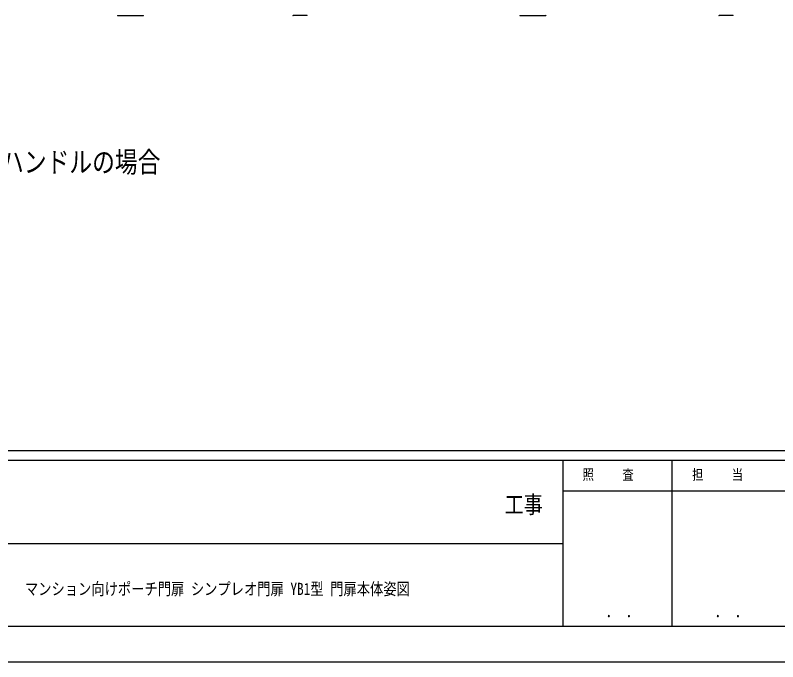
# Model space of a CAD drawing. Units: millimetres, scale not verified. Extents: x -8410 to 8410, y -5940 to 5940.
# Drawn here: x 280 to 3496, y -5940 to -3210 of the extents above; entities that cross this region are included whole.
import ezdxf
from ezdxf.enums import TextEntityAlignment as Align

# ---------------------------------------------------------------- set-up
doc = ezdxf.new("R2010")
doc.units = ezdxf.units.MM
doc.header["$LTSCALE"] = 30
for name, color, linetype in [('0-1_USER1', 3, 'Continuous'), ('0-3_YKK_A1', 4, 'Continuous'), ('0-5_YKK_ZWAK', 7, 'Continuous')]:
    doc.layers.add(name, color=color, linetype=linetype)
doc.styles.add('ＭＳ ゴシック', font='')
doc.styles.get('ＭＳ ゴシック').set_extended_font_data('MS Gothic')

msp = doc.modelspace()

# ---------------------------------------------------------------- linework, layer by layer
at = {"layer": '0-3_YKK_A1'}
for p, q in [((711.63, -3211.37), (820.37, -3211.37)), ((1510.37, -3211.37), (1451.63, -3211.37)), ((2408.98, -3211.37), (2517.72, -3211.37)), ((3307.72, -3211.37), (3248.98, -3211.37))]:
    msp.add_line(p, q, dxfattribs=at)
for centre, start, end in [((711.63, -3210.37), 183, 270), ((820.37, -3210.37), 270, 357), ((1451.63, -3210.37), 183, 270), ((1510.37, -3210.37), 270, 357), ((2408.98, -3210.37), 183, 270), ((2517.72, -3210.37), 270, 357), ((3248.98, -3210.37), 183, 270), ((3307.72, -3210.37), 270, 357)]:
    msp.add_arc(centre, 1, start, end, dxfattribs=at)
at = {"layer": '0-5_YKK_ZWAK'}
for p, q in [((7790.04, -5050), (-7809.96, -5050)), ((2590.04, -5090), (-9.96, -5090)), ((3050.04, -5090), (3050.04, -5790)), ((3970.04, -5220), (2590.04, -5220)), ((-9.96, -5440), (2590.04, -5440)), ((-9.96, -5790), (2590.04, -5790)), ((2590.04, -5790), (3970.04, -5790))]:
    msp.add_line(p, q, dxfattribs=at)
msp.add_lwpolyline([(-8410, -5940), (8410, -5940), (8410, 5940), (-8410, 5940)], close=True, dxfattribs=at)
msp.add_lwpolyline([(3970.04, -5090), (2590.04, -5090), (2590.04, -5790)], dxfattribs=at)

# ---------------------------------------------------------------- texts
at = {"layer": '0-1_USER1', "style": 'ＭＳ ゴシック', "width": 0.8}
for s, height, p in [('レバー・プッシュプルハンドルの場合', 87.98, (-740.05, -3900.7)), ('マンション向けポーチ門扉 シンプレオ門扉 YB1型 門扉本体姿図', 51.32, (320.62, -5673.44))]:
    msp.add_text(s, height=height, dxfattribs=at).set_placement(p, align=Align.BOTTOM_LEFT)
at = {"layer": '0-5_YKK_ZWAK', "style": 'ＭＳ ゴシック', "width": 0.8}
for s, height, p in [('照     査', 43.99, (2672.84, -5185)), ('担     当', 43.99, (3134.44, -5185)), ('工事', 73.31, (2344.67, -5334.93)), ('． ．', 51.83, (2770, -5768.7)), ('． ．', 51.83, (3230, -5768.7))]:
    msp.add_text(s, height=height, dxfattribs=at).set_placement(p, align=Align.BOTTOM_LEFT)

doc.saveas('drawing.dxf')
